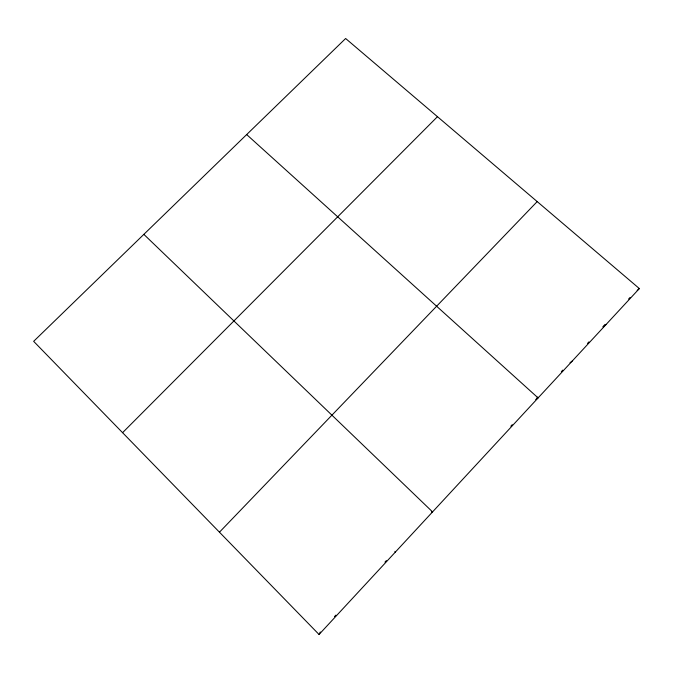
<?xml version="1.0" encoding="UTF-8"?>
<svg xmlns="http://www.w3.org/2000/svg" width="673" height="673" viewBox="0 0 673 673"><rect width="100%" height="100%" fill="white"/><g stroke="black" fill="none" stroke-linecap="round" stroke-linejoin="round"><path stroke-width="1.01" d="M319.052 634.496L639.35 288.566L345.636 38.504L33.65 341.337L319.052 634.496L320.289 631.964M334.473 616.645L335.894 615.114M384.964 562.123L386.386 560.592M510.841 426.202L512.262 424.671M536.364 398.643L537.794 397.095M561.358 371.656L562.788 370.108M587.529 343.398L588.934 341.876M603.042 326.649L605.17 324.352M628.607 299.039L630.029 297.5M219.457 532.192L537.189 201.589M122.579 432.68L437.467 116.69M637.18 290.425L639.35 288.566M603.101 326.96L606.053 324.521M570.023 362.755L572.311 360.972M535.725 399.619L538.097 397.928L246.671 134.566M431.469 511.909L432.562 511.909L143.854 234.372M394.942 551.355L395.278 552.171"/></g></svg>
